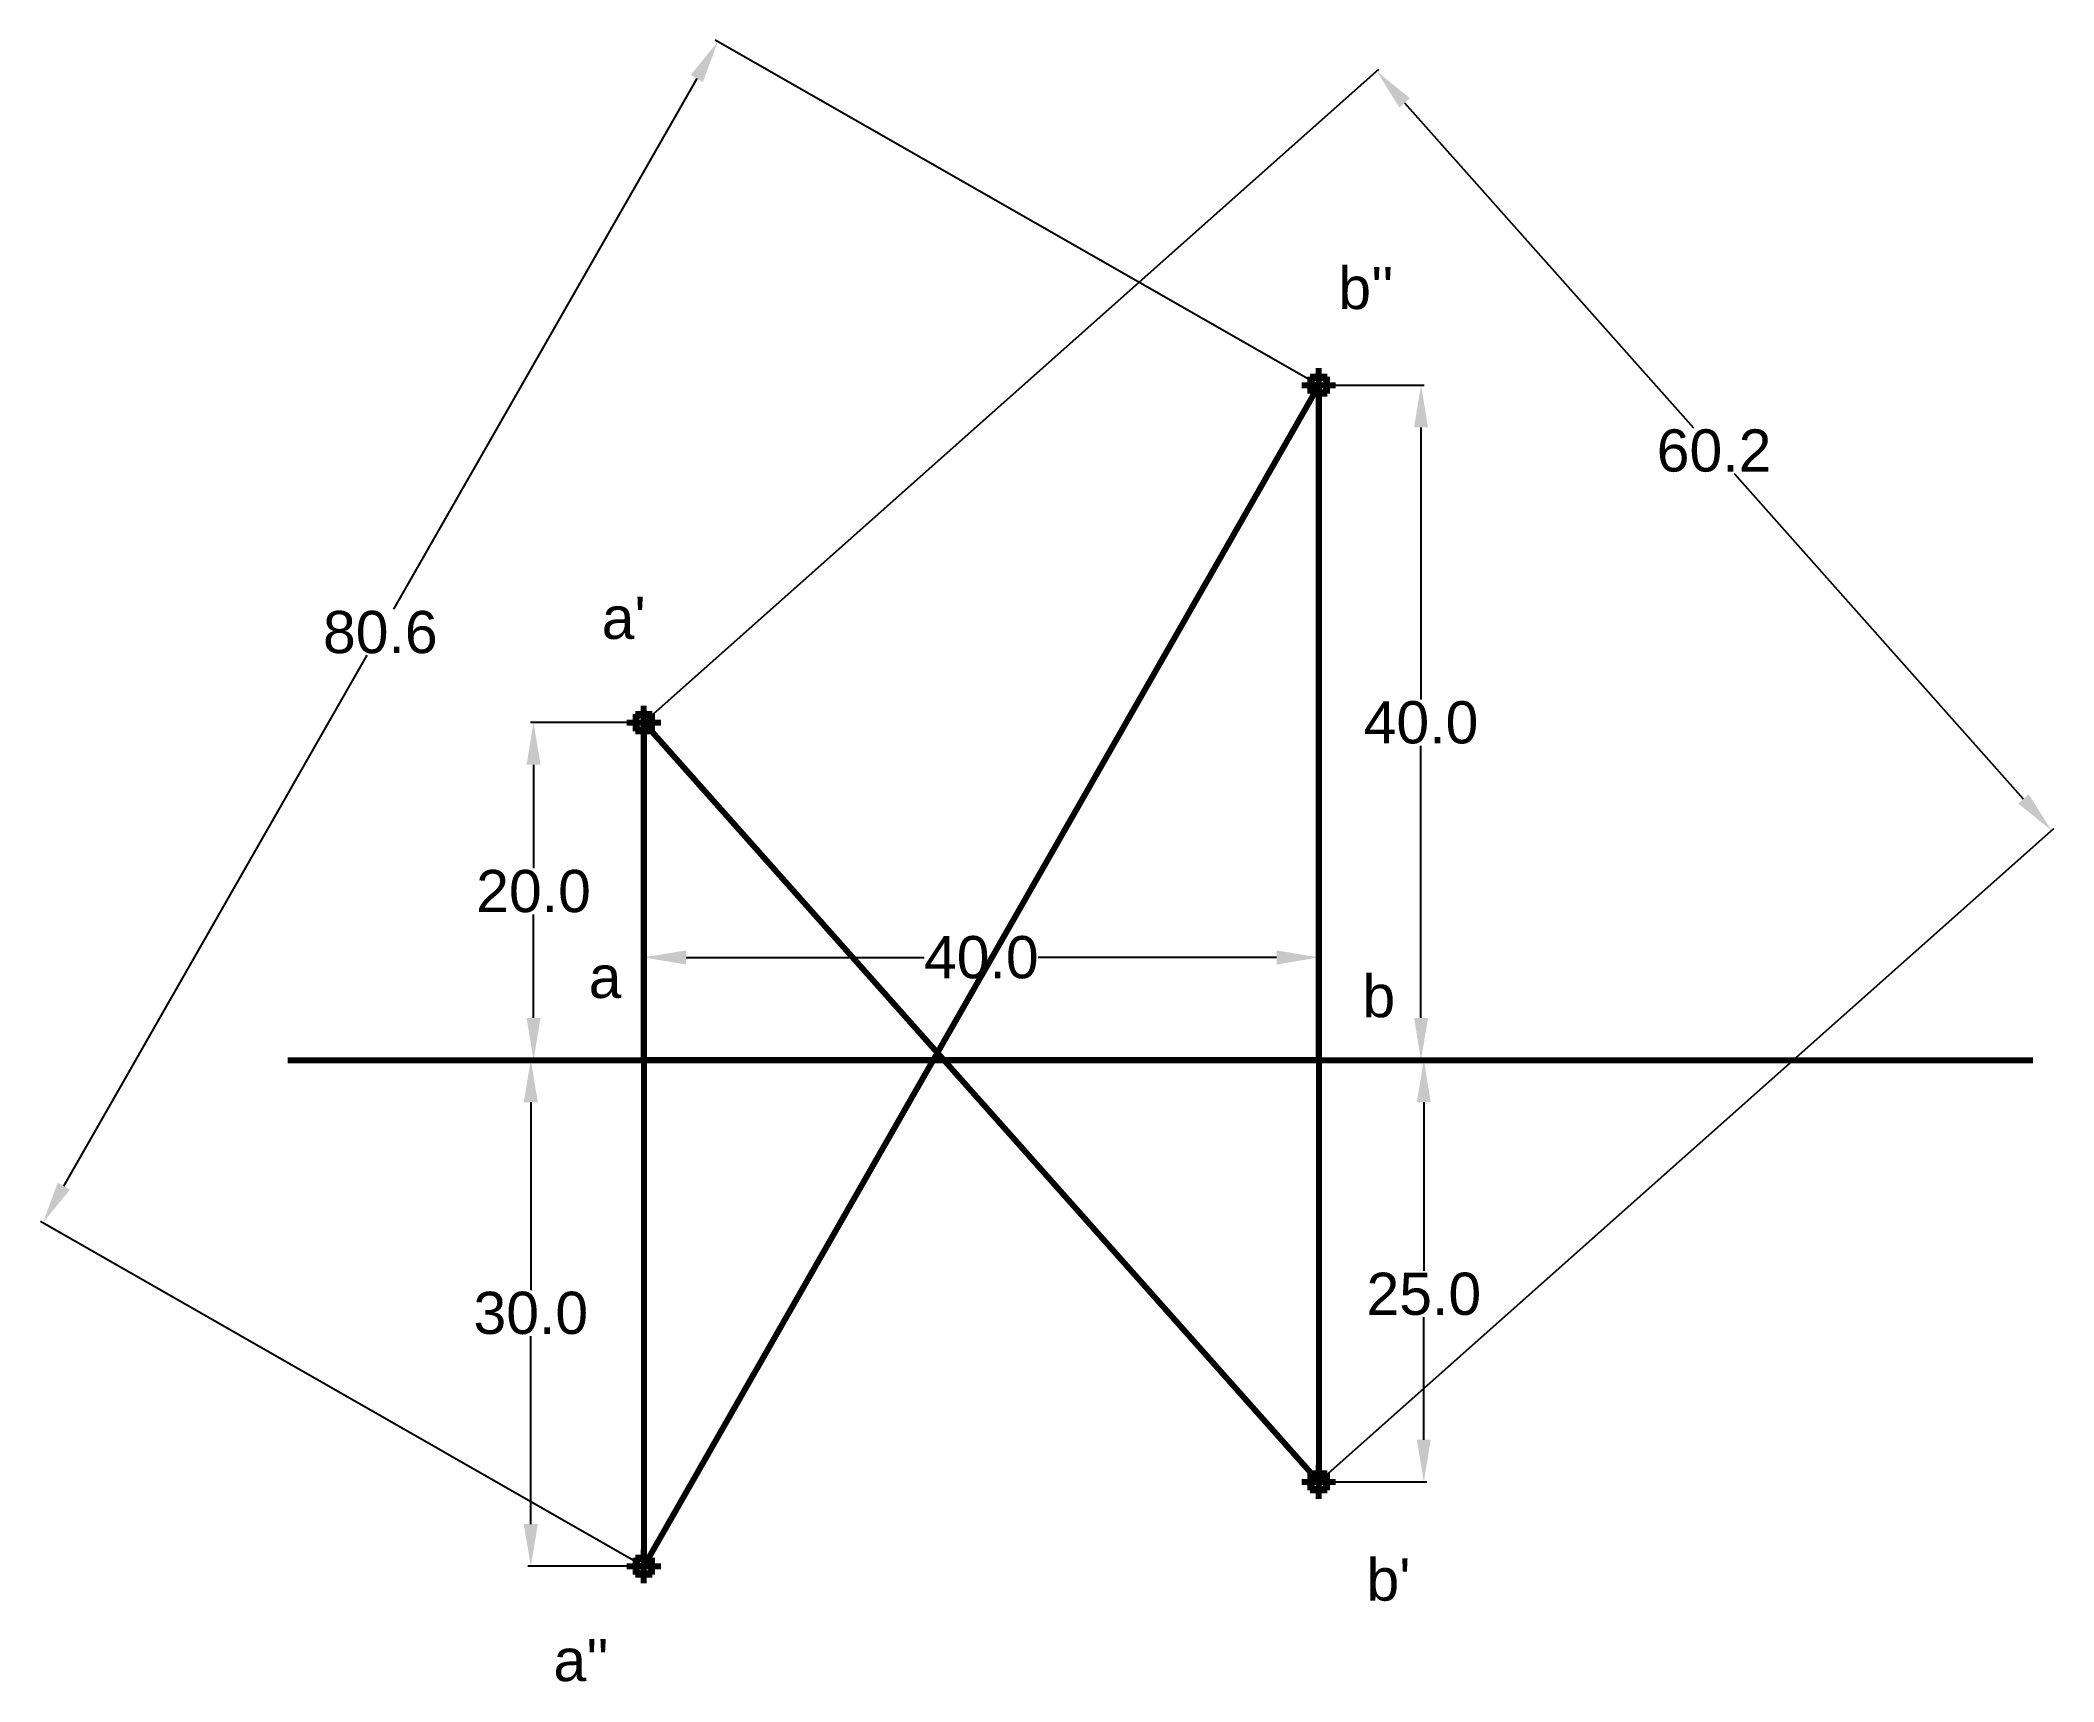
# Model space of a CAD drawing. Header units: millimetres. Extents: x 30 to 149, y 128 to 226.
import ezdxf

# ---------------------------------------------------------------- set-up
doc = ezdxf.new("R2010")
doc.units = ezdxf.units.MM
doc.header["$PDMODE"] = 98
doc.layers.add('thick continuous', color=7, linetype='Continuous', lineweight=30)
doc.styles.get("Standard").update_dxf_attribs({"font": 'Arial.ttf'})
doc.dimstyles.get("Standard").update_dxf_attribs({"dimtxt": 2.5, "dimasz": 2.5, "dimexe": 0.18, "dimexo": 0.0625, "dimgap": 0.09, "dimtad": 0, "dimtih": 1, "dimtoh": 1, "dimdec": 1, "dimzin": 0, "dimdsep": 46, "dimtxsty": 'Standard', "dimcen": 0.09, "dimadec": 0, "dimazin": 0, "dimtfac": 1, "dimtdec": 1, "dimtofl": 0, "dimtmove": 0, "dimatfit": 3, "dimfxl": 1, "dimtolj": 1, "dimtzin": 0, "dimarcsym": 0})

# ---------------------------------------------------------------- blocks, each defined once
blk = doc.blocks.new('*D0')
at = {"layer": 'Defpoints', "color": 0, "transparency": 16777216}
for p in [(59.12, 185.07), (65.66, 185.07), (65.66, 165.07)]:
    blk.add_point(p, dxfattribs=at)
at = {"layer": 'thick continuous', "color": 0, "lineweight": -2, "transparency": 16777216}
for p, q in [((65.59, 185.07), (58.94, 185.07)), ((59.12, 182.57), (59.12, 176.44)), ((59.12, 167.57), (59.12, 173.7)), ((65.59, 165.07), (58.94, 165.07))]:
    blk.add_line(p, q, dxfattribs=at)
at = {"layer": 'thick continuous', "color": 0, "transparency": 16777216}
for points in [[(58.71, 182.57), (59.54, 182.57), (59.12, 185.07)], [(58.71, 167.57), (59.54, 167.57), (59.12, 165.07)]]:
    blk.add_solid(points, dxfattribs=at)
at = {"layer": 'thick continuous', "color": 0, "lineweight": 5, "transparency": 16777216, "insert": (59.12, 175.07), "char_height": 2.5, "attachment_point": 5}
blk.add_mtext('\\A1;20.0', dxfattribs=at)
blk = doc.blocks.new('*D1')
at = {"layer": 'Defpoints', "color": 0, "transparency": 16777216}
for p in [(65.66, 165.07), (58.96, 135.07), (65.66, 135.07)]:
    blk.add_point(p, dxfattribs=at)
at = {"layer": 'thick continuous', "color": 0, "lineweight": -2, "transparency": 16777216}
for p, q in [((65.59, 165.07), (58.78, 165.07)), ((58.96, 162.57), (58.96, 151.44)), ((58.96, 137.57), (58.96, 148.7)), ((65.59, 135.07), (58.78, 135.07))]:
    blk.add_line(p, q, dxfattribs=at)
at = {"layer": 'thick continuous', "color": 0, "transparency": 16777216}
for points in [[(58.54, 162.57), (59.38, 162.57), (58.96, 165.07)], [(58.54, 137.57), (59.38, 137.57), (58.96, 135.07)]]:
    blk.add_solid(points, dxfattribs=at)
at = {"layer": 'thick continuous', "color": 0, "lineweight": 5, "transparency": 16777216, "insert": (58.96, 150.07), "char_height": 2.5, "attachment_point": 5}
blk.add_mtext('\\A1;30.0', dxfattribs=at)
blk = doc.blocks.new('*D2')
at = {"layer": 'Defpoints', "color": 0, "transparency": 16777216}
for p in [(105.66, 205.07), (105.66, 165.07), (111.72, 165.07)]:
    blk.add_point(p, dxfattribs=at)
at = {"layer": 'thick continuous', "color": 0, "lineweight": -2, "transparency": 16777216}
for p, q in [((105.72, 205.07), (111.9, 205.07)), ((111.72, 202.57), (111.72, 186.44)), ((111.72, 167.57), (111.72, 183.7)), ((105.72, 165.07), (111.9, 165.07))]:
    blk.add_line(p, q, dxfattribs=at)
at = {"layer": 'thick continuous', "color": 0, "transparency": 16777216}
for points in [[(111.31, 202.57), (112.14, 202.57), (111.72, 205.07)], [(111.31, 167.57), (112.14, 167.57), (111.72, 165.07)]]:
    blk.add_solid(points, dxfattribs=at)
at = {"layer": 'thick continuous', "color": 0, "lineweight": 5, "transparency": 16777216, "insert": (111.72, 185.07), "char_height": 2.5, "attachment_point": 5}
blk.add_mtext('\\A1;40.0', dxfattribs=at)
blk = doc.blocks.new('*D3')
at = {"layer": 'Defpoints', "color": 0, "transparency": 16777216}
for p in [(105.66, 165.07), (105.66, 140.07), (111.89, 140.07)]:
    blk.add_point(p, dxfattribs=at)
at = {"layer": 'thick continuous', "color": 0, "lineweight": -2, "transparency": 16777216}
for p, q in [((105.72, 165.07), (112.07, 165.07)), ((111.89, 162.57), (111.89, 152.57)), ((111.89, 142.57), (111.89, 149.84)), ((105.72, 140.07), (112.07, 140.07))]:
    blk.add_line(p, q, dxfattribs=at)
at = {"layer": 'thick continuous', "color": 0, "transparency": 16777216}
for points in [[(111.47, 162.57), (112.3, 162.57), (111.89, 165.07)], [(111.47, 142.57), (112.3, 142.57), (111.89, 140.07)]]:
    blk.add_solid(points, dxfattribs=at)
at = {"layer": 'thick continuous', "color": 0, "lineweight": 5, "transparency": 16777216, "insert": (111.89, 151.2), "char_height": 2.5, "attachment_point": 5}
blk.add_mtext('\\A1;25.0', dxfattribs=at)
blk = doc.blocks.new('*D4')
at = {"layer": 'Defpoints', "color": 0, "transparency": 16777216}
for p in [(65.66, 185.07), (149.09, 178.68), (105.66, 140.07)]:
    blk.add_point(p, dxfattribs=at)
at = {"layer": 'thick continuous', "color": 0, "lineweight": -2, "transparency": 16777216}
for p, q in [((65.7, 185.11), (109.22, 223.79)), ((110.75, 221.81), (127.87, 202.54)), ((147.43, 180.54), (130.3, 199.81)), ((105.7, 140.11), (149.22, 178.79))]:
    blk.add_line(p, q, dxfattribs=at)
at = {"layer": 'thick continuous', "color": 0, "transparency": 16777216}
for points in [[(111.06, 222.08), (110.44, 221.53), (109.09, 223.68)], [(147.74, 180.82), (147.12, 180.27), (149.09, 178.68)]]:
    blk.add_solid(points, dxfattribs=at)
at = {"layer": 'thick continuous', "color": 0, "lineweight": 5, "transparency": 16777216, "insert": (129.09, 201.18), "char_height": 2.5, "attachment_point": 5}
blk.add_mtext('\\A1;60.2', dxfattribs=at)
blk = doc.blocks.new('*D5')
at = {"layer": 'Defpoints', "color": 0, "transparency": 16777216}
for p in [(70.04, 225.42), (105.66, 205.07), (65.66, 135.07)]:
    blk.add_point(p, dxfattribs=at)
at = {"layer": 'thick continuous', "color": 0, "lineweight": -2, "transparency": 16777216}
for p, q in [((105.6, 205.1), (69.89, 225.51)), ((68.8, 223.25), (50.82, 191.79)), ((31.28, 157.59), (49.26, 189.06)), ((65.6, 135.1), (29.89, 155.51))]:
    blk.add_line(p, q, dxfattribs=at)
at = {"layer": 'thick continuous', "color": 0, "transparency": 16777216}
for points in [[(68.44, 223.46), (69.16, 223.04), (70.04, 225.42)], [(30.92, 157.8), (31.64, 157.39), (30.04, 155.42)]]:
    blk.add_solid(points, dxfattribs=at)
at = {"layer": 'thick continuous', "color": 0, "lineweight": 5, "transparency": 16777216, "insert": (50.04, 190.42), "char_height": 2.5, "attachment_point": 5}
blk.add_mtext('\\A1;80.6', dxfattribs=at)
blk = doc.blocks.new('*D7')
at = {"layer": 'Defpoints', "color": 0, "transparency": 16777216}
for p in [(105.66, 171.15), (65.66, 165.07), (105.66, 165.07)]:
    blk.add_point(p, dxfattribs=at)
at = {"layer": 'thick continuous', "color": 0, "lineweight": -2, "transparency": 16777216}
for p, q in [((65.66, 165.13), (65.66, 171.33)), ((68.16, 171.15), (82.27, 171.15)), ((103.16, 171.15), (89.04, 171.15)), ((105.66, 165.13), (105.66, 171.33))]:
    blk.add_line(p, q, dxfattribs=at)
at = {"layer": 'thick continuous', "color": 0, "transparency": 16777216}
for points in [[(68.16, 171.57), (68.16, 170.73), (65.66, 171.15)], [(103.16, 171.57), (103.16, 170.73), (105.66, 171.15)]]:
    blk.add_solid(points, dxfattribs=at)
at = {"layer": 'thick continuous', "color": 0, "lineweight": 5, "transparency": 16777216, "insert": (85.66, 171.15), "char_height": 2.5, "attachment_point": 5}
blk.add_mtext('\\A1;40.0', dxfattribs=at)

msp = doc.modelspace()

# ---------------------------------------------------------------- linework, layer by layer
at = {"layer": 'thick continuous', "color": 6, "lineweight": 80}
for p, q in [((105.66, 205.07), (65.66, 135.07)), ((105.66, 205.07), (105.66, 140.07)), ((65.66, 185.07), (65.66, 155.07)), ((65.66, 185.07), (105.66, 140.07)), ((44.56, 165.07), (147.98, 165.07)), ((105.66, 165.07), (65.66, 165.07)), ((65.66, 155.07), (65.66, 135.07))]:
    msp.add_line(p, q, dxfattribs=at)
at = {"layer": 'thick continuous', "lineweight": 80}
for p, q in [((105.66, 165.07), (105.66, 205.07)), ((65.66, 165.07), (65.66, 185.07)), ((65.66, 165.07), (105.66, 165.07))]:
    msp.add_line(p, q, dxfattribs=at)
for p in [(105.66, 205.07), (65.66, 185.07), (105.66, 140.07), (65.66, 135.07)]:
    msp.add_point(p, dxfattribs=at)

# ---------------------------------------------------------------- texts
at = {"layer": 'thick continuous', "char_height": 2.5, "attachment_point": 1}
for s, insert in [("b''", (106.82, 212.08)), ("a'", (63.16, 192.53)), ('a', (62.39, 171.25)), ('b', (108.25, 170.11)), ("b'", (108.49, 135.53)), ("a''", (60.3, 130.76))]:
    msp.add_mtext_dynamic_manual_height_columns(s, width=5.2482, gutter_width=12.5, heights=[0], dxfattribs=dict(at, insert=insert))

# ---------------------------------------------------------------- dimensions: what is measured, and where the dimension line sits
at = {"layer": 'thick continuous', "lineweight": 5}
for p1, p2, distance, picture, middle in [((65.66, 135.07), (105.66, 205.07), 41.02, '*D5', (50.04, 190.42)), ((65.66, 185.07), (105.66, 140.07), 58.11, '*D4', (129.09, 201.18))]:
    dim = msp.add_aligned_dim(p1=p1, p2=p2, distance=distance, dimstyle='Standard', dxfattribs=at)
    dim.commit()
    dim.dimension.update_dxf_attribs({"geometry": picture, "text_midpoint": middle})
for base, p1, p2, picture, middle in [((111.72, 165.07), (105.66, 205.07), (105.66, 165.07), '*D2', (111.72, 185.07)), ((59.12, 185.07), (65.66, 165.07), (65.66, 185.07), '*D0', (59.12, 175.07)), ((58.96, 135.07), (65.66, 165.07), (65.66, 135.07), '*D1', (58.96, 150.07))]:
    dim = msp.add_linear_dim(base=base, p1=p1, p2=p2, angle=90, dimstyle='Standard', dxfattribs=at)
    dim.commit()
    dim.dimension.update_dxf_attribs({"geometry": picture, "text_midpoint": middle})
dim = msp.add_linear_dim(base=(105.66, 171.15), p1=(65.66, 165.07), p2=(105.66, 165.07), dimstyle='Standard', dxfattribs=at)
dim.commit()
dim.dimension.update_dxf_attribs({"geometry": '*D7', "text_midpoint": (85.66, 171.15)})
dim = msp.add_linear_dim(base=(111.89, 140.07), p1=(105.66, 165.07), p2=(105.66, 140.07), angle=90, dimstyle='Standard', dxfattribs=at)
dim.commit()
dim.dimension.update_dxf_attribs({"geometry": '*D3', "text_midpoint": (111.89, 151.2), "dimtype": 160})

doc.saveas('drawing.dxf')
